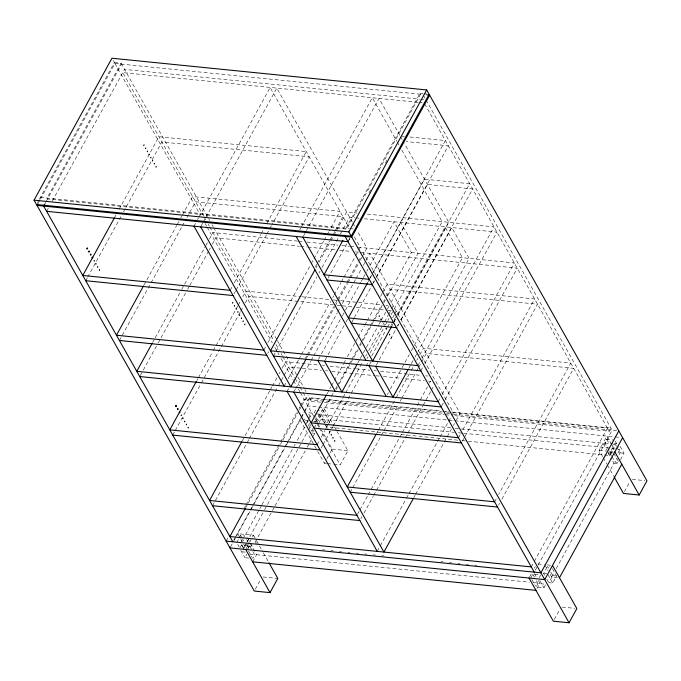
<?xml version="1.0" encoding="UTF-8"?>
<svg xmlns="http://www.w3.org/2000/svg" width="681" height="681" viewBox="0 0 681 681"><rect width="100%" height="100%" fill="white"/><g stroke="black" fill="none" stroke-linecap="round" stroke-linejoin="round"><path stroke-width="0.51" stroke-dasharray="3.4 2.55" d="M326.437 425.685L325.944 426.229L325.68 425.582M384.11 325.22L384.501 324.658L384.859 325.143M383.062 322.598L382.39 322.666M37.455 202.708L38.919 200.052M39.404 199.167L114.382 62.55L112.918 59.962M38.528 202.632L40.06 199.848M40.571 198.92L114.902 63.478L422.978 94.523M114.382 62.55L121.065 63.222L47.057 198.06L47.576 198.988L346.535 229.114L420.535 94.276L420.015 93.348L346.008 228.186L346.535 229.114M44.699 204.232L45.721 202.376M46.231 201.448L121.584 64.15M46.64 211.323L48.674 207.611M52.233 201.116L124.538 69.385L419.581 99.12M114.978 216.813L116 214.949M119.064 209.365L158.928 136.728L306.288 151.582L266.424 224.211M85.738 280.717L87.27 277.925M87.781 276.988L121.507 215.536M123.55 211.808L161.882 141.971L309.234 156.817L271.932 224.798M144.057 284.964L176.762 225.368M177.273 224.441L178.814 221.648M180.857 217.92L181.878 216.056M182.389 215.128L192.612 196.503L339.964 211.348L329.229 230.91M119.413 340.483L150.586 283.688M151.097 282.751L181.759 226.884M182.27 225.956L184.832 221.299M186.875 217.571L195.558 201.746L342.918 216.592L335.248 230.561M193.991 226.177L195.524 223.377M197.567 219.657L198.588 217.792M199.099 216.864L270.136 87.432L348.825 227.071M201.184 225.913L202.717 223.121M203.227 222.193L276.818 88.104L352.375 222.202M152.629 342.449L154.672 338.721M155.183 337.793L181.248 290.302M181.759 289.374L205.262 246.539M205.773 245.603L208.846 240.018M209.356 239.091L212.932 232.57L297.529 241.1M140.252 375.623L142.806 370.966M143.316 370.038L157.626 343.965M158.137 343.028L187.266 289.953M187.777 289.025L189.309 286.233M189.82 285.296L208.726 250.846M209.237 249.918L210.259 248.054M212.31 244.326L215.886 237.814L299.427 246.233M230.135 290.327L232.187 286.599M234.23 282.87L260.797 234.451M261.308 233.523L263.36 229.795M234.111 293.698L235.643 290.906M236.154 289.978L266.314 235.039M266.824 234.111L269.378 229.454M269.889 228.518L271.421 225.726M196.869 380.526L197.89 378.662M198.401 377.725L212.71 351.651M213.221 350.724L237.754 306.033M238.265 305.097L240.819 300.44M242.862 296.72L245.926 291.127L300.661 296.644M172.736 435.116L174.779 431.388M175.289 430.46L200.844 383.897M201.355 382.969L220.772 347.582M221.282 346.655L240.189 312.204M240.699 311.268L243.262 306.612M245.305 302.892L248.88 296.371L333.086 304.858M299.734 229.948L300.755 228.092M301.266 227.156L372.303 97.723L396.793 141.188M303.351 236.213L305.905 231.557M306.416 230.621L308.459 226.901M308.97 225.964L378.985 98.396L399.832 135.391M263.819 350.094L265.862 346.374M267.905 342.645L310.834 264.432M311.345 263.496L313.388 259.776M313.898 258.84L323.611 241.151M324.122 240.223L326.676 235.566M327.186 234.63L328.719 231.838M267.795 353.473L268.816 351.609M315.32 266.875L316.852 264.083M317.363 263.147L329.63 240.802M330.14 239.874L331.673 237.082M333.716 233.353L334.737 231.489M315.984 267.897L317.005 266.033M319.048 262.304L330.294 241.823M330.804 240.895L333.358 236.239M333.869 235.303L335.912 231.583M336.423 230.646L346.646 212.029L357.167 213.085M273.456 356.01L275.499 352.281M276.009 351.353L316.886 276.861M318.938 273.132L319.959 271.276M322.002 267.548L338.355 237.754M340.398 234.026L349.6 217.265L354.861 217.792M369 192.808L370.532 190.016M385.352 163.014L387.404 159.286M328.004 278.129L348.451 240.878M348.961 239.95L349.983 238.086M348.025 241.695L350.068 237.984M242.274 440.879L269.872 390.596M270.383 389.668L271.915 386.876M272.426 385.94L277.022 377.563M279.065 373.835L280.087 371.979M282.13 368.251L285.714 361.73L318.342 365.025M212.515 505.719L246.76 443.331M247.271 442.395L248.803 439.603M249.314 438.675L277.933 386.527M278.444 385.599L283.551 376.287M284.062 375.35L288.659 366.974L301.291 368.242M284.139 386.161L286.182 382.441M288.233 378.713L298.448 360.087M298.959 359.159L301.002 355.431M301.513 354.503L330.643 301.428M332.694 297.699L333.716 295.843M334.226 294.907L340.866 282.802M341.377 281.874L343.42 278.146M343.931 277.218L355.176 256.728M355.686 255.801L358.24 251.144M358.751 250.216L360.283 247.416L354.035 236.324M287.093 391.405L288.625 388.613M305.488 357.883L306.51 356.018M307.029 355.09L333.596 306.671M335.639 302.943L337.18 300.151M337.691 299.214L346.374 283.39M346.884 282.453L348.927 278.733M349.438 277.805L358.129 261.972M358.64 261.044L360.683 257.316M306.663 357.968L307.684 356.103M308.195 355.176L334.771 306.756M335.282 305.829L337.836 301.172M338.346 300.236L347.548 283.475M348.059 282.547L350.102 278.818M350.613 277.891L358.283 263.922M360.326 260.202L361.858 257.401M362.369 256.473L366.965 248.088L357.065 230.518M294.286 391.141L295.307 389.285M295.818 388.349L310.638 361.347M311.149 360.419L313.192 356.691M313.703 355.763L337.214 312.928M337.725 312L340.279 307.344M342.322 303.615L355.61 279.406M356.12 278.478L361.236 269.165M363.279 265.437L369.919 253.332L460.067 413.324L456.491 419.836M318.368 359.551L320.921 354.895M321.432 353.967L341.871 316.716M342.381 315.788L344.944 311.132M345.454 310.204L360.785 282.266M361.296 281.338L362.828 278.538M363.339 277.61L366.404 272.025M366.914 271.089L367.936 269.233M369.979 265.505L394.001 221.742L411.367 252.566L387.353 296.329M369.221 279.304L445.365 140.558L408.583 136.855M325.05 360.223L327.604 355.567M328.114 354.639L345.488 322.981M345.999 322.045L347.531 319.253M367.459 282.938L369.809 278.801M370.319 277.865L424.493 179.163L469.686 183.717L397.627 315.014M226.16 541.114L228.195 537.403M244.488 507.711L245.509 505.855M246.02 504.927L280.129 442.778M280.64 441.85L296.933 412.158M298.968 408.447L299.989 406.591M300.491 405.663L304.058 399.177L442.931 413.171M245.73 507.677L247.773 503.949M248.284 503.021L279.968 445.289M280.478 444.361L282.521 440.633M283.032 439.705L298.874 410.839M299.393 409.902L301.436 406.182M301.947 405.246L306.033 397.798L441.399 411.443M320.462 402.165L307.769 400.879L309.523 397.687L322.215 398.964M372.686 283.611L375.75 278.027M376.261 277.099L448.319 145.802L406.285 141.563M351.813 322.215L353.856 318.495M354.367 317.559L372.762 284.037M373.273 283.109L374.295 281.244M376.346 277.525L427.447 184.406L472.64 188.96L400.581 320.249M233.855 539.931L234.877 538.075M235.388 537.147L249.638 511.167M250.148 510.239L252.183 506.528M252.694 505.6L284.266 448.089M284.769 447.162L286.812 443.45M287.314 442.522L300.559 418.398M301.062 417.47L304.118 411.903M304.628 410.975L310.74 399.849L307.957 394.912M230.493 546.962L233.549 541.395M233.872 540.799L285.986 445.842M286.301 445.28L301.062 418.372M301.547 417.487L303.981 413.052M304.475 412.167L307.88 405.953L614.253 436.827M236.707 542.536L238.656 538.986M239.142 538.101L240.606 535.436L244.53 535.836L240.64 542.927L243.764 548.477M302.926 421.888L305.454 417.274M308.374 419.513L306.85 422.288L312.06 431.533L313.073 429.685M308.876 418.594L311.915 413.061L307.982 412.66L311.634 419.138M261.461 505.634L245.628 534.491L247.118 537.13M261.972 504.706L293.647 447M294.158 446.072L295.179 444.208M297.222 440.488L305.905 424.663M306.416 423.735L307.948 420.943L314.894 433.269L313.362 436.061M240.172 547.567L241.627 544.902L249.484 545.694L254.703 554.938L252.753 558.488M315.635 410.064L313.686 413.614L315.252 416.389M326.965 394.01L331.06 386.553M331.57 385.625L343.326 364.207M343.837 363.279L345.369 360.487M347.412 356.759L357.636 338.134M358.146 337.206L364.275 326.029M364.786 325.101L366.829 321.372M367.34 320.445L378.585 299.955M380.628 296.235L382.16 293.443M382.671 292.507L387.276 284.13L534.628 298.976L462.569 430.273M246.25 543.234L244.717 546.026L252.574 546.817L250.591 543.302M246.76 542.306L249.314 537.649M249.825 536.722L264.126 510.665M264.637 509.728L301.419 442.718M301.93 441.79L307.037 432.478M242.896 550.01L245.815 544.689L249.748 545.081L247.799 548.631M308.638 430.213L310.664 426.527M246.181 548.588L249.11 543.268M249.595 542.382L252.03 537.947M252.515 537.054L253.485 535.283L237.771 533.7L246.045 548.392M318.912 427.242L315.805 421.735L323.594 407.536L333.945 425.906M248.029 548.358L249.484 545.694M314.077 428.111L330.94 397.381M331.451 396.453L333.503 392.724M335.546 389.004L337.078 386.212M337.589 385.276L351.387 360.138M351.898 359.202L357.516 348.961M359.559 345.241L361.092 342.449M361.602 341.513L372.337 321.96M372.847 321.032L381.539 305.199M383.582 301.47L384.603 299.614M386.646 295.886L390.222 289.365L537.581 304.22L464.502 437.372M336.244 389.447L337.265 387.583M339.317 383.863L350.553 363.373M351.064 362.445L358.223 349.404M360.266 345.684L361.288 343.82M363.331 340.1L371.511 325.195M372.022 324.267L383.267 303.777M383.778 302.849L385.31 300.057M248.82 558.097L244.896 557.696L246.837 554.147M318.895 422.858L320.845 419.309L317.721 413.759M255.128 542.17L271.991 511.457M272.502 510.52L274.545 506.8M275.056 505.872L306.722 448.166M307.233 447.23L309.276 443.51M309.787 442.582L312.851 436.998M357.746 363.118L359.789 359.389M360.3 358.461L362.854 353.805M363.365 352.877L365.927 348.221M366.438 347.284L378.704 324.939M379.215 324.011L380.747 321.211M381.258 320.283L386.876 310.042M387.387 309.106L388.919 306.314M390.962 302.594L418.049 253.238L400.683 222.415M327.246 422.765L328.702 420.1L323.492 410.856L317.601 410.26M252.642 561.808L256.541 554.709L250.089 543.259M457.734 440.173L326.65 426.97L330.549 419.871L454.236 432.333M317.142 444.719L319.185 440.999M321.228 437.27L324.803 430.758M325.314 429.822L342.688 398.164M343.198 397.236L345.241 393.507M345.752 392.579L362.624 361.849M365.688 356.265L366.71 354.401M368.753 350.672L384.084 322.743M384.595 321.807L388.17 315.294M388.681 314.358L391.243 309.702M391.754 308.774L393.286 305.982M367.008 358.529L368.029 356.665M370.072 352.945L384.893 325.935M385.403 325.007L387.446 321.279M387.957 320.351L388.979 318.487M391.03 314.767L393.584 310.11M394.095 309.174L442.131 221.648L401.484 149.514M321.109 448.098L322.649 445.306M323.16 444.378L332.864 426.681M333.375 425.753L347.685 399.679M348.195 398.751L350.758 394.095M351.268 393.158L365.578 367.093M366.089 366.157L368.642 361.5M371.707 355.916L387.038 327.978M387.549 327.05L389.592 323.322M392.656 317.738L394.188 314.945M394.708 314.009L396.24 311.217M369.451 364.701L370.983 361.909M390.911 325.595L391.933 323.73M393.976 320.002L445.085 226.892L462.45 257.716L414.414 345.241M393.541 322.462L395.584 318.734M392.086 325.68L393.618 322.888M394.129 321.951L395.661 319.159M397.704 315.439L448.813 222.321L404.523 143.717M397.508 325.841L398.538 323.977M376.133 365.374L378.687 360.717M379.198 359.789L397.083 327.195M397.593 326.267L398.615 324.403M401.169 319.747L451.767 227.565L469.132 258.388L418.032 351.507M255.273 589.278L260.627 579.514M326.505 463.514L324.411 463.31L326.352 459.76M326.837 458.866L329.766 453.546M330.251 452.661L332.2 449.111L321.33 429.83M333.835 464.255L340.125 464.893L347.914 450.694L337.052 431.413M387.327 394.597L388.349 392.733M390.4 389.004L401.637 368.523M402.148 367.595L409.307 354.554M411.35 350.834L413.903 346.178M408.83 368.268L410.873 364.539M411.384 363.611L414.448 358.019M414.967 357.091L417.521 352.435M376.882 432.963L377.904 431.099M378.415 430.162L395.789 398.504M396.299 397.576L410.609 371.503M411.12 370.575L413.163 366.846M416.746 360.326L417.768 358.47M419.811 354.741L423.386 348.221L570.746 363.075L498.688 494.363M417.853 365.62L419.896 361.892M421.939 358.172L493.997 226.875L363.484 213.723M350.196 492.21L352.239 488.481M352.749 487.553L383.412 431.677M383.922 430.75L398.232 404.676M400.275 400.956L401.296 399.092M401.807 398.155L416.117 372.09M416.627 371.154L418.168 368.361M418.679 367.434L421.233 362.777M421.743 361.841L426.34 353.465L573.7 368.31L501.642 499.607M420.807 370.856L422.85 367.136M424.893 363.407L496.951 232.119L364.335 218.754M357.431 514.393L359.474 510.665M359.985 509.737L367.655 495.768M368.166 494.84L370.719 490.184M371.23 489.256L401.892 433.38M402.403 432.452L416.712 406.378M417.223 405.45L419.777 400.794M420.288 399.858L427.447 386.825M429.49 383.097L430.511 381.241M360.896 518.701L361.917 516.836M363.96 513.116L373.162 496.355M373.673 495.427L404.846 438.624M405.357 437.696L407.4 433.967M407.91 433.039L422.731 406.029M423.241 405.101L430.911 391.132M431.422 390.204L433.976 385.548M438.181 401.688L440.224 397.959M442.267 394.231L514.325 262.943L356.75 247.067M441.646 405.995L444.71 400.411M445.221 399.475L517.279 268.178L359.704 252.302M377.24 551.389L379.802 546.732M380.313 545.804L405.859 499.25M406.37 498.313L408.413 494.593M408.932 493.657L439.594 437.789M440.105 436.862L451.341 416.372M451.852 415.444L453.393 412.652L363.237 252.66M414.074 497.13L415.095 495.266M415.606 494.329L446.779 437.534M447.289 436.598L451.384 429.149M453.427 425.429L454.448 423.565M458.483 437.721L460.526 433.993M462.459 441.101L463.991 438.309M494.602 501.812L496.645 498.092M498.577 505.191L499.599 503.327M531.282 566.915L533.836 562.259M534.347 561.323L607.426 428.17L449.852 412.294M454.763 415.691L609.163 431.252L610.917 428.06L450.175 411.86M529.503 577.139L531.938 572.704M534.372 568.269L535.343 566.49M602.745 456.713L599.127 450.286L606.916 436.087L611.572 444.352M530.857 577.794L532.806 574.245L540.663 575.036L539.207 577.701M609.027 450.354L604.864 442.956L606.805 439.407L613.683 440.096M535.249 570.295L612.134 430.213L426.451 100.686M538.016 583.489L536.066 587.039L543.932 587.831L545.873 584.281L538.016 583.489L535.93 579.795M544.647 575.309L543.6 573.462L547.498 566.362L549.465 566.558M611.376 455.589L609.818 452.814L614.883 443.586L616.841 443.782M536.934 588.58L539.863 583.259L538.373 580.621M468.307 441.237L609.963 455.512L613.862 448.421L610.687 448.098M617.931 452.993L619.88 449.443L618.833 447.596M557.509 577.548L551.61 576.952L554.164 572.304M556.207 568.575L613.93 463.403L610.951 458.117M552.47 568.609L556.641 576.007L552.742 583.106L548.818 582.706L552.708 575.607L550.623 571.912M613.743 453.205L618.961 462.459L615.028 462.058L617.054 458.373M619.08 454.678L620.093 452.839L616.96 447.289M620.476 459.692L624.017 453.231L619.855 445.834M554.308 619.404L560.148 608.763M624.417 491.665L629.772 481.91M324.514 423.071L324.369 421.777L324.122 423.114M327.544 428.153L328.157 428.238M420.015 93.348L423.054 93.655M424.067 93.757L427.106 94.063M425.838 94.804L427.745 94.999M420.637 99.23L423.812 99.545M417.828 102.312L122.784 72.578L203.551 215.928M418.883 102.422L423.114 102.848M402.275 136.217L404.378 136.43M355.916 217.903L359.074 218.218M40.375 197.388L349.047 228.493M350.06 228.595L353.107 228.901M298.593 241.202L302.824 241.627M307.046 242.053L337.716 245.143M341.947 245.569L349.353 246.318M350.409 246.42L355.695 246.956M300.483 246.335L306.833 246.973M307.889 247.084L335.384 249.85M339.615 250.276L351.243 251.451M355.473 251.876L358.649 252.2M301.709 296.754L329.076 299.512M333.29 299.929L339.606 300.568M340.653 300.679L357.499 302.373M358.546 302.475L381.709 304.816M385.914 305.233L388.017 305.446M337.291 305.284L341.504 305.701M342.56 305.812L352.026 306.765M356.24 307.191L386.765 310.264M387.812 310.374L394.129 311.004M322.547 365.442L324.658 365.654M329.919 366.191L355.176 368.736M356.231 368.838L369.911 370.217M374.124 370.643L376.227 370.856M380.441 371.281L421.488 375.418M425.702 375.835L427.804 376.048M302.347 368.353L321.296 370.26M325.501 370.685L327.604 370.898M331.817 371.324L374.976 375.674M376.023 375.776L379.181 376.091M383.394 376.516L401.288 378.321M405.493 378.747L424.442 380.653M428.655 381.079L430.758 381.292M323.271 399.075L441.714 411.009M442.769 411.12L449.111 411.758M445.621 411.869L448.796 412.184M446.651 413.546L449.818 413.861M453.503 414.235L618.808 430.894M324.692 402.59L444.191 414.627M445.246 414.738L450.533 415.265M615.241 436.93L620.536 437.457M315.652 413.81L321.543 414.406L326.752 423.65M604.864 442.956L612.721 443.748L614.807 447.443M450.788 427.847L319.704 414.635L326.65 426.97M455.019 428.272L460.305 428.8M461.36 428.911L603.017 443.186L606.992 450.235M458.458 432.758L462.688 433.184M463.744 433.295L609.631 447.996M320.845 419.309L328.702 420.1M612.023 448.651L616.935 449.145M617.914 449.247L619.88 449.443M305.326 420.679L308.476 420.994M313.711 421.522L315.805 421.735M599.127 450.286L606.456 451.018M612.874 451.665L607.512 451.128L609.963 455.512M314.179 422.007L316.146 422.203M620.093 452.839L624.017 453.231M610.074 452.201L613.019 452.499M609.818 452.814L611.785 453.01M461.965 440.598L467.251 441.135M311.949 432.971L314.894 433.269M613.93 463.403L619.829 463.999M332.2 449.111L347.914 450.694M632.283 479.347L644.856 480.616M327.552 463.625L332.788 464.153M537.854 563.936L543.089 564.464M547.286 564.889L550.563 565.221M254.881 542.91L256.992 543.123M322.539 549.729L324.65 549.942M330.992 550.58L333.111 550.793M339.453 551.431L341.564 551.644M347.906 552.282L350.025 552.495M356.367 553.142L358.478 553.355M364.82 553.993L366.94 554.206M373.282 554.845L375.393 555.058M381.735 555.696L383.854 555.909M440.939 561.663L443.05 561.876M449.392 562.515L451.512 562.727M457.853 563.366L459.964 563.579M466.306 564.217L468.426 564.43M474.768 565.068L476.879 565.281M543.6 573.462L547.533 573.853M552.708 575.607L556.641 576.007M241.917 551.78L245.85 552.18M256.541 554.709L529.29 582.195M533.512 582.621L539.863 583.259M249.791 554.445L254.703 554.938M263.138 576.96L277.805 578.441M562.174 607.094L574.747 608.363M423.497 95.442L425.055 98.217M615.19 441.118L618.314 446.668M424.697 103.878L609.163 431.252M614.883 443.586L616.441 446.361M611.878 444.897L614.679 449.86M606.805 439.407L609.418 444.029M611.904 456.508L615.028 462.058M607.98 452.839L610.457 457.24M603.264 457.632L606.882 464.059M607.401 464.97L613.615 475.993M400.666 136.881L402.148 139.503M397.321 142.116L399.398 145.819M547.498 566.362L548.537 568.209M352.894 223.121L354.98 226.824M544.664 564.626L548.137 570.789M550.12 574.313L551.61 576.952M548.052 574.781L552.742 583.106M546.732 579.012L548.818 582.706M539.761 580.433L543.932 587.831M534.398 573.572L536.381 577.096M532.806 574.245L535.411 578.867M531.904 579.642L535.547 586.111M334.465 426.825L336.533 430.494M121.065 63.222L209.646 220.44M212.08 224.756L213.119 226.603M213.638 227.531L276.869 339.734M277.388 340.662L304.484 388.749M305.003 389.677L306.05 391.524M204.07 216.847L206.156 220.55M208.241 224.245L209.28 226.101M209.808 227.02L273.898 340.772M275.984 344.467L279.108 350.017M281.193 353.72L282.232 355.567M282.76 356.495L294.745 377.759M295.265 378.687L299.436 386.084M299.955 387.012L302.56 391.635M303.079 392.562L307.769 400.879M315.771 417.308L318.376 421.931M114.902 63.478L200.359 215.136M205.049 223.462L206.615 226.237M207.135 227.165L272.272 342.764M274.877 347.387L279.048 354.784M281.134 358.478L293.111 379.751M293.639 380.679L296.244 385.301M298.329 389.004L299.887 391.779M300.415 392.699L314.52 417.683M315.039 418.611L320.811 428.911M319.432 428.162L340.125 464.893M300.091 420.151L314.06 444.94M314.579 445.859L317.167 450.447M317.678 451.367L324.411 463.31M253.485 535.283L256.073 539.871M256.592 540.791L262.798 551.814M263.317 552.725L268.493 561.91M247.612 538.016L250.097 542.417M246.616 539.531L249.22 544.153M240.606 535.436L242.164 538.211M242.691 539.139L243.73 540.986M248.582 551.091L252.234 557.569M241.627 544.902L243.713 548.605M237.754 544.383L239.312 547.158M240.725 550.299L244.896 557.696M93.876 260.67C94.216 263.164 95.119 258.797 93.876 260.67M95.612 263.751C95.953 266.245 96.855 261.887 95.612 263.751M97.34 266.807C97.655 269.284 98.626 264.977 97.34 266.807M99.077 269.889C99.417 272.383 100.32 268.025 99.077 269.889M143.597 145.079C143.946 147.573 144.84 143.214 143.597 145.079M145.334 148.16C145.683 150.663 146.577 146.296 145.334 148.16M147.07 151.216C147.411 153.719 148.305 149.352 147.07 151.216M148.807 154.298C149.148 156.8 150.041 152.433 148.807 154.298M150.552 157.413C150.893 159.907 151.786 155.54 150.552 157.413M152.289 160.495C152.629 162.989 153.523 158.622 152.289 160.495M154.017 163.551C154.357 166.045 155.251 161.678 154.017 163.551M155.753 166.632C156.051 169.118 157.056 164.785 155.753 166.632M180.925 415.138C181.265 417.64 182.167 413.273 180.925 415.138M182.67 418.253C182.968 420.747 183.972 416.38 182.67 418.253M184.406 421.335C184.747 423.829 185.649 419.462 184.406 421.335M186.134 424.391C186.475 426.885 187.377 422.518 186.134 424.391M187.871 427.472C188.211 429.966 189.114 425.599 187.871 427.472M232.391 302.662C232.732 305.156 233.634 300.789 232.391 302.662M234.128 305.743C234.468 308.238 235.371 303.879 234.128 305.743M235.856 308.799C236.205 311.294 237.099 306.935 235.856 308.799M237.592 311.881C237.924 314.358 238.861 310.051 237.592 311.881M239.337 314.988C239.686 317.491 240.58 313.124 239.337 314.988M241.074 318.078C241.423 320.572 242.317 316.205 241.074 318.078M242.811 321.134C243.134 323.611 244.07 319.304 242.811 321.134M244.547 324.216C244.888 326.71 245.781 322.343 244.547 324.216M322.232 419.258C322.573 421.76 323.475 417.393 322.232 419.258M329.178 431.592C329.519 434.086 330.421 429.72 329.178 431.592M330.915 434.674C331.247 437.151 332.183 432.844 330.915 434.674M332.643 437.73C332.983 440.224 333.886 435.857 332.643 437.73M334.38 440.811C334.72 443.305 335.622 438.947 334.38 440.811M378.9 316.001C379.232 318.478 380.168 314.171 378.9 316.001M380.636 319.083C380.985 321.577 381.879 317.218 380.636 319.083M385.855 328.327C386.195 330.83 387.089 326.463 385.855 328.327M389.319 334.473C389.634 336.95 390.605 332.643 389.319 334.473M391.056 337.555C391.396 340.049 392.29 335.682 391.056 337.555"/><path stroke-width="1.02" d="M179.929 412.345L179.486 411.528L179.435 412.89M34.05 200.171L111.948 58.234L426.698 89.952L429.132 94.267L351.234 236.205L36.485 204.487L34.05 200.171L348.8 231.889L351.234 236.205M269.012 562.829L277.805 578.441L270.016 592.632L254.302 591.048L37.004 205.415L38.025 203.559M44.699 204.232L43.686 206.088L232.842 541.787M114.468 217.741L82.784 275.473L230.135 290.327M143.546 285.892L116.46 335.248L263.819 350.094M152.118 343.377L136.787 371.315L438.181 401.688M196.358 381.454L169.782 429.873L317.142 444.719M314.962 269.761L270.502 350.766L417.853 365.62M342.943 240.299L324.028 274.749L369.221 279.304M348.8 231.889L426.698 89.952M552.521 565.417L576.841 608.576L569.052 622.766L351.754 237.124L429.651 95.195L427.745 94.999M241.764 441.816L209.561 500.475L356.921 515.321M306.152 358.904L290.821 386.834L200.674 226.85M367.255 283.458L348.349 317.908L393.541 322.462M245.22 508.605L229.889 536.543L531.282 566.915M326.454 394.937L311.123 422.875L458.483 437.721M357.236 364.046L341.905 391.984L324.539 361.16M391.575 326.608L372.669 361.066L302.841 237.141M408.319 369.196L392.988 397.134L375.623 366.301M376.372 433.891L347.242 486.966L494.602 501.812M413.563 498.058L383.922 552.061L293.775 392.077M618.808 430.894L540.91 572.823L226.16 541.114M622.63 437.67L544.732 579.608L229.982 547.89M559.476 577.743L621.787 464.195M614.126 476.913L623.438 493.436L639.161 495.019L646.95 480.829L429.651 95.195M37.004 205.415L351.754 237.124M46.64 211.323L348.025 241.695M326.982 279.993L372.175 284.547M85.738 280.717L233.089 295.563M351.302 323.152L396.487 327.697M119.413 340.483L266.773 355.337M273.456 356.01L420.807 370.856M139.741 376.55L441.126 406.923M314.077 428.111L461.437 442.965M172.736 435.116L320.087 449.962M350.196 492.21L497.547 507.056M212.515 505.719L359.874 520.565M252.642 561.808L535.964 590.359M569.052 622.766L553.33 621.183L529.018 578.024M614.841 451.869L639.161 495.019M345.08 236.452L534.236 572.151M296.158 236.469L365.986 360.394M368.94 365.629L386.306 396.461M317.857 360.487L335.222 391.311M193.991 226.177L284.139 386.161M287.093 391.405L377.24 551.389M245.696 549.473L270.016 592.632M86.93 248.335C87.253 250.812 88.189 246.513 86.93 248.335M88.666 251.417C89.007 253.919 89.909 249.552 88.666 251.417M90.394 254.481C90.735 256.975 91.637 252.608 90.394 254.481M92.131 257.563C92.471 260.057 93.374 255.69 92.131 257.563M175.724 405.919C176.064 408.413 176.966 404.054 175.724 405.919M177.46 409C177.801 411.503 178.703 407.136 177.46 409"/></g></svg>
